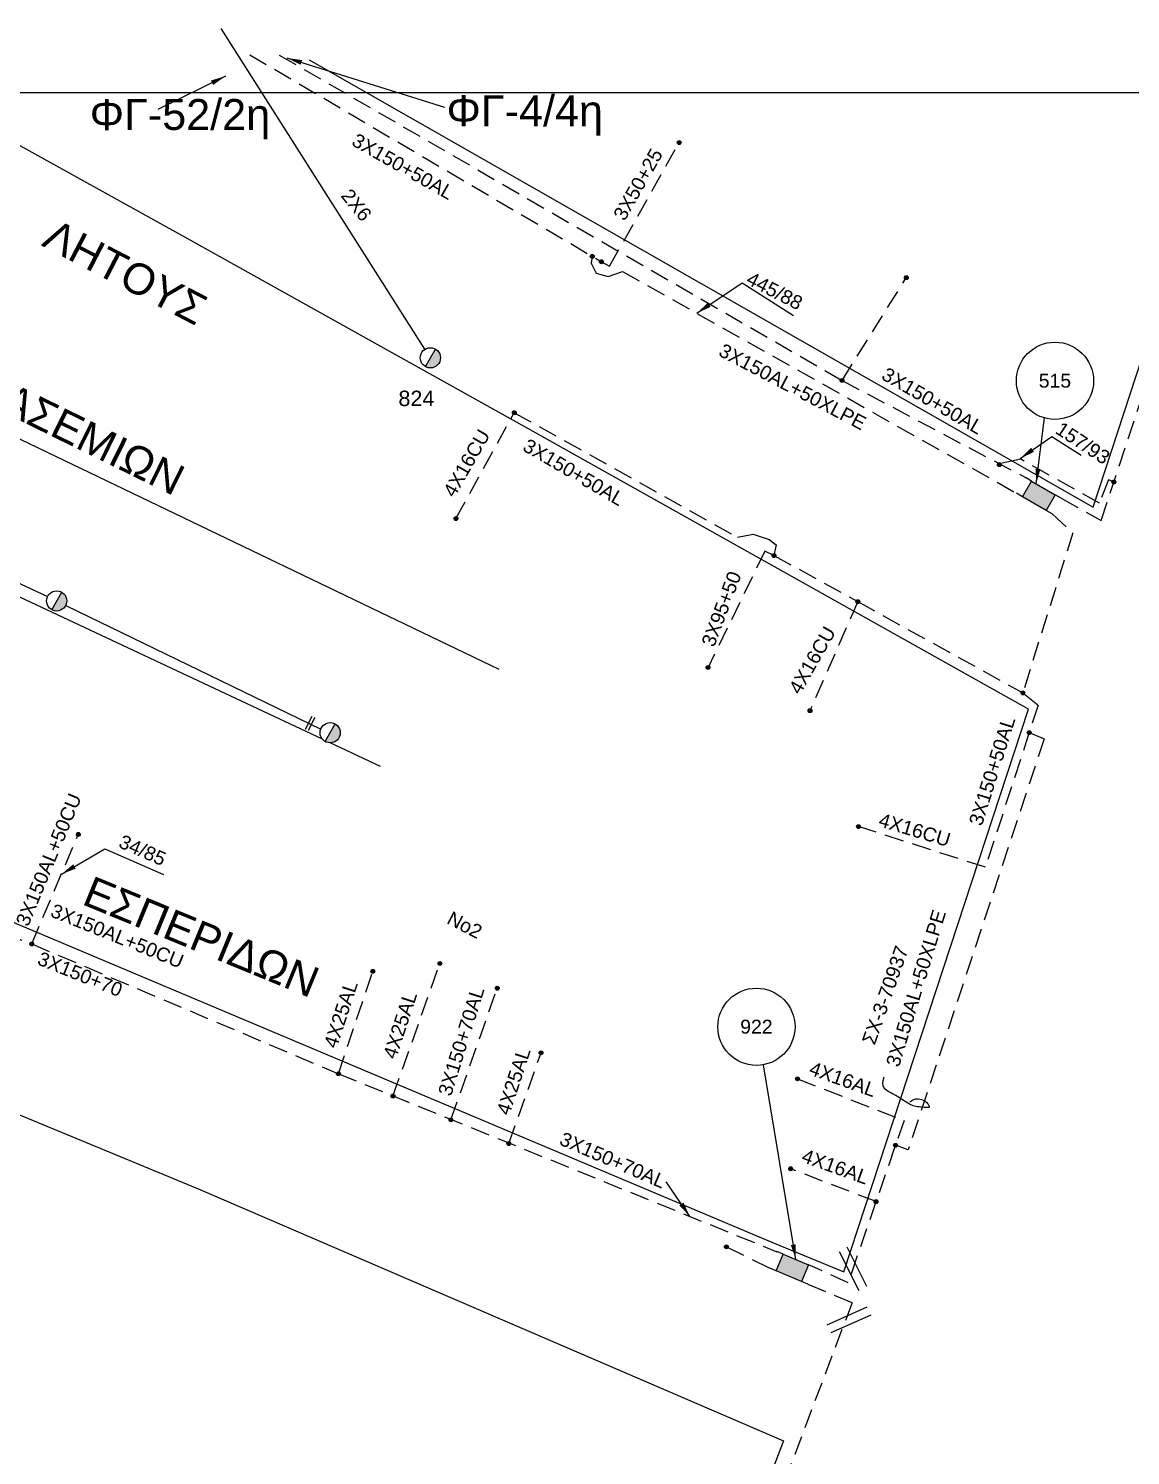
# Model space of a CAD drawing. Header units: millimetres. Extents: x -2238 to -1136, y 747 to 1272.
# Drawn here: x -1447 to -1373.8, y 1165.8 to 1260.7 of the extents above; entities that cross this region are included whole.
import ezdxf

# ---------------------------------------------------------------- set-up
doc = ezdxf.new("R2010")
doc.units = ezdxf.units.MM
doc.linetypes.add('DASHED', pattern=[19.05, 12.7, -6.35])
for name, color, linetype in [('Link Box 4 Διευθύνσεων', 7, 'Continuous'), ('Άγνωστα', 7, 'Continuous'), ('Επιγραφές - Σχήματα', 7, 'Continuous'), ('Καλώδια ΧΤ   2x6AL', 7, 'DASHED'), ('Καλώδια ΧΤ   3x150+50AL', 7, 'DASHED'), ('Καλώδια ΧΤ   3x150+70AL', 7, 'DASHED'), ('Καλώδια ΧΤ   3x150AL+50CU', 7, 'DASHED'), ('Καλώδια ΧΤ   3x150AL+50XLPE', 7, 'DASHED'), ('Καλώδια ΧΤ   3x95+50CU', 7, 'DASHED'), ('Μηχανική τομή', 7, 'Continuous'), ('Στύλος ΦΜ', 7, 'Continuous'), ('Στύλος ΦΜ @ 1', 7, 'Continuous'), ('Συνδέσεις', 7, 'Continuous'), ('Συνεστραμμένα ΧΤ   3x70+54.6+25 AL', 7, 'SYN_LINE'), ('Τομή', 7, 'Continuous'), ('Υπόβαθρο ΔΕΗ', 7, 'Continuous'), ('Υπόγεια καλώδια Παροχών ΧΤ   4x16AL', 7, 'DASHED'), ('Υπόγεια καλώδια Παροχών ΧΤ   4x16CU', 7, 'DASHED'), ('Υπόγεια καλώδια Παροχών ΧΤ   4x25', 7, 'DASHED')]:
    doc.layers.add(name, color=color, linetype=linetype)
doc.styles.get("Standard").update_dxf_attribs({"font": 'ARIAL.TTF'})
doc.linetypes.add('SYN_LINE', pattern='A,0.5,-0.0001,["/\\/\\/\\/",Standard,S=0.1,R=0,X=0,Y=-0.05],-0.25', length=0.7501)
doc.dimstyles.new('ISO-25', dxfattribs={"dimtxt": 2.5, "dimasz": 2.5, "dimexe": 1.25, "dimexo": 0.625, "dimtad": 1, "dimtxsty": 'Standard', "dimcen": 2.5, "dimadec": 0, "dimazin": 0, "dimtfac": 1, "dimtmove": 0, "dimatfit": 3, "dimfxl": 1, "dimarcsym": 0})

# ---------------------------------------------------------------- blocks, each defined once
blk = doc.blocks.new('ΥΠΑΡΧΩΝ ΤΣΙΜΕΝΤΕΝΙΟΣ ΣΤΥΛΟΣ')
at = {"layer": 'Στύλος ΦΜ'}
blk.add_hatch(color=256, dxfattribs=at).paths.add_polyline_path([(-1.29, -2.28, 0.574793), (2.62, 0, 0.268822), (1.3, 2.27)])
blk.add_line((-1.29, -2.28), (1.3, 2.27), dxfattribs=at)
blk.add_circle((0, 0), 2.62, dxfattribs=at)
at = {"layer": 'Στύλος ΦΜ', "flags": 4}
for tag, p in [('ΑΡΙΘΜΟΣ', (-4.68, 8.05)), ('ΤΥΠΟΣ', (-4.91, 3.03))]:
    blk.add_attdef(tag, p, '', height=4, dxfattribs=at)
blk = doc.blocks.new('_ΣΥΝΔΕΣΗ')
at = {"layer": 'Συνδέσεις', "linetype": 'SYN_LINE', "ltscale": 40}
blk.add_hatch(color=256, dxfattribs=at).paths.add_polyline_path([(0.5, -0.01, 1), (-0.5, -0.01, 1)])
at = {"layer": 'Συνδέσεις'}
blk.add_circle((0, -0.01), 0.5, dxfattribs=at)
blk = doc.blocks.new('ΤΟΜΗ')
at = {"layer": 'Τομή', "ltscale": 40}
for p, q in [((-5.68, 0), (5.68, 0)), ((5.68, -2.33), (-5.68, -2.33))]:
    blk.add_line(p, q, dxfattribs=at)
blk = doc.blocks.new('LINK BOX 4 ΑΝΑΧΩΡΗΣΕΩΝ')
at = {"layer": 'Link Box 4 Διευθύνσεων', "ltscale": 40}
blk.add_hatch(color=256, dxfattribs=at).paths.add_polyline_path([(-3.54, 0), (-3.54, -4.67), (3.54, -4.67), (3.54, 0)])
for p, q in [((-3.54, 0), (-5.33, 0)), ((5.33, 0), (3.54, 0)), ((-3.54, -4.67), (-5.33, -4.67)), ((5.33, -4.67), (3.54, -4.67))]:
    blk.add_line(p, q, dxfattribs=at)
blk.add_lwpolyline([(-3.54, -4.67), (-3.54, 0), (3.54, 0), (3.54, -4.67)], close=True, dxfattribs=at)
blk = doc.blocks.new('ΜΗΧΑΝΙΚΗ ΤΟΜΗ')
at = {"layer": 'Μηχανική τομή', "ltscale": 40}
for p, q in [((-1.89, 0.78), (1.89, 0.78)), ((1.89, 0), (-1.89, 0))]:
    blk.add_line(p, q, dxfattribs=at)

msp = doc.modelspace()

# ---------------------------------------------------------------- linework, layer by layer
at = {"layer": 'Άγνωστα', "color": 30, "linetype": 'DASHED', "ltscale": 0.1}
msp.add_lwpolyline([(-1408.931, 1245.15), (-1408.386, 1244.861), (-1403.758, 1253.072)], dxfattribs=at)
at = {"layer": 'Επιγραφές - Σχήματα', "ltscale": 0.1}
msp.add_lwpolyline([(-1243.777, 1256.381), (-2237.364, 1256.381), (-2237.364, 756.992), (-1243.777, 756.992)], close=True, dxfattribs=at)
msp.add_lwpolyline([(-1388.428, 1189.286), (-1388.301, 1189.389), (-1388.168, 1189.455), (-1388.032, 1189.488), (-1387.898, 1189.495), (-1387.768, 1189.48), (-1387.645, 1189.448), (-1387.534, 1189.404), (-1387.437, 1189.354), (-1387.358, 1189.301), (-1387.294, 1189.248), (-1387.245, 1189.195), (-1387.207, 1189.144), (-1387.18, 1189.096), (-1387.161, 1189.052), (-1387.147, 1189.013), (-1387.138, 1188.98), (-1387.131, 1188.954), (-1387.128, 1188.935), (-1387.132, 1188.922), (-1387.143, 1188.913), (-1387.163, 1188.909), (-1387.196, 1188.908), (-1387.242, 1188.91), (-1387.304, 1188.914), (-1387.383, 1188.919), (-1387.475, 1188.925), (-1387.578, 1188.934), (-1387.688, 1188.944), (-1387.801, 1188.957), (-1387.914, 1188.972), (-1388.023, 1188.991), (-1388.124, 1189.013), (-1388.215, 1189.039), (-1388.298, 1189.069), (-1388.375, 1189.104), (-1388.449, 1189.142), (-1388.524, 1189.186), (-1388.601, 1189.235), (-1388.684, 1189.289), (-1388.775, 1189.348), (-1388.876, 1189.413), (-1388.987, 1189.483), (-1389.105, 1189.555), (-1389.229, 1189.63), (-1389.356, 1189.706), (-1389.485, 1189.78), (-1389.614, 1189.854), (-1389.741, 1189.924), (-1389.863, 1189.991), (-1389.976, 1190.061), (-1390.073, 1190.142), (-1390.15, 1190.241), (-1390.201, 1190.365), (-1390.22, 1190.523), (-1390.201, 1190.721), (-1390.139, 1190.967)], dxfattribs=at)
for centre in [(-1378.78, 1237.235), (-1398.626, 1194.285)]:
    msp.add_circle(centre, 2.566, dxfattribs=at)
at = {"layer": 'Καλώδια ΧΤ   2x6AL', "color": 133, "linetype": 'SYN_LINE', "ltscale": 10}
msp.add_lwpolyline([(-1420.662, 1239.329), (-1434.214, 1260.654)], dxfattribs=at)
at = {"layer": 'Καλώδια ΧΤ   3x150+50AL', "color": 151, "linetype": 'DASHED', "ltscale": 0.1}
for points in [[(-1378.36, 1229.427), (-1375.717, 1227.955), (-1365.144, 1259.652)], [(-1430.348, 1258.894), (-1392.933, 1237.255), (-1380.728, 1230.795)], [(-1392.933, 1237.255), (-1388.662, 1244.095)], [(-1374.865, 1230.51), (-1375.23, 1230.655), (-1375.823, 1229.109), (-1381.048, 1232.013), (-1382.487, 1231.726)]]:
    msp.add_lwpolyline(points, dxfattribs=at)
at = {"layer": 'Καλώδια ΧΤ   3x150+50AL', "color": 30, "linetype": 'DASHED', "ltscale": 0.1}
for points in [[(-1432.314, 1258.915), (-1408.931, 1245.15)], [(-1414.722, 1235.115), (-1399.894, 1226.833), (-1398.846, 1227.038), (-1397.779, 1226.683), (-1397.311, 1226.328), (-1397.461, 1225.617)], [(-1397.461, 1225.617), (-1391.887, 1222.553), (-1380.914, 1216.486), (-1379.894, 1215.677), (-1383.407, 1204.889)]]:
    msp.add_lwpolyline(points, dxfattribs=at)
at = {"layer": 'Καλώδια ΧΤ   3x150+50AL', "color": 1, "linetype": 'DASHED', "ltscale": 0.1}
for points in [[(-1456.532, 1204.097), (-1456.642, 1203.296), (-1456.118, 1202.947), (-1454.634, 1202.991), (-1454.11, 1203.078), (-1450.426, 1201.191), (-1446.803, 1199.796), (-1426.415, 1191.166), (-1397.273, 1179.333)], [(-1400.623, 1179.654), (-1397.73, 1178.226)]]:
    msp.add_lwpolyline(points, dxfattribs=at)
at = {"layer": 'Καλώδια ΧΤ   3x150+70AL', "color": 1, "linetype": 'DASHED', "ltscale": 0.1}
msp.add_lwpolyline([(-1418.938, 1188.1), (-1415.854, 1196.851)], dxfattribs=at)
at = {"layer": 'Καλώδια ΧΤ   3x150AL+50CU', "color": 1, "linetype": 'DASHED', "ltscale": 0.1}
msp.add_lwpolyline([(-1446.803, 1199.796), (-1443.706, 1207.077)], dxfattribs=at)
at = {"layer": 'Καλώδια ΧΤ   3x150AL+50XLPE', "color": 30, "linetype": 'DASHED', "ltscale": 0.1}
for points in [[(-1409.539, 1245.508), (-1409.603, 1245.062), (-1409.27, 1244.396), (-1408.478, 1244.167), (-1407.52, 1244.5), (-1381.327, 1229.757)], [(-1378.959, 1228.39), (-1377.596, 1227.128), (-1380.914, 1216.486)], [(-1380.49, 1213.845), (-1379.503, 1213.429), (-1388.536, 1186.093), (-1389.38, 1186.41)]]:
    msp.add_lwpolyline(points, dxfattribs=at)
at = {"layer": 'Καλώδια ΧΤ   3x150AL+50XLPE', "color": 5, "linetype": 'DASHED', "ltscale": 0.1}
msp.add_lwpolyline([(-1395.202, 1177.183), (-1392.265, 1175.94), (-1402.587, 1148.634), (-1400.53, 1147.867), (-1405.203, 1136.406), (-1409.683, 1138.419)], dxfattribs=at)
at = {"layer": 'Καλώδια ΧΤ   3x95+50CU', "color": 30, "linetype": 'DASHED', "ltscale": 0.1}
msp.add_lwpolyline([(-1397.461, 1225.617), (-1398.06, 1225.916), (-1401.84, 1218.178)], dxfattribs=at)
at = {"layer": 'Συνεστραμμένα ΧΤ   3x70+54.6+25 AL', "color": 173, "linetype": 'SYN_LINE', "ltscale": 10}
for points in [[(-1459.201, 1229.185), (-1445.753, 1222.883)], [(-1444.541, 1222.305), (-1427.59, 1214.067)]]:
    msp.add_lwpolyline(points, dxfattribs=at)
at = {"layer": 'Υπόβαθρο ΔΕΗ', "ltscale": 0.1}
for points in [[(-1427.474, 1213.404), (-1475.962, 1236.152), (-1482.79, 1215.942), (-1456.791, 1204.926), (-1397.443, 1179.898), (-1392.816, 1177.998), (-1380.545, 1215.393), (-1413.822, 1234.058), (-1436.415, 1246.681), (-1457.15, 1258.152)], [(-1428.362, 1258.584), (-1376.243, 1228.841), (-1366.805, 1257.658)], [(-1471.344, 1244.766), (-1415.752, 1218.056)], [(-1423.61, 1211.591), (-1426.963, 1213.164)], [(-1407.667, 1138.313), (-1429.677, 1147.077), (-1451.043, 1155.846), (-1473.294, 1164.837), (-1498.219, 1174.558), (-1486.687, 1204.597), (-1435.792, 1183.543), (-1396.828, 1166.747), (-1407.654, 1138.308)]]:
    msp.add_lwpolyline(points, dxfattribs=at)
at = {"layer": 'Υπόγεια καλώδια Παροχών ΧΤ   4x16AL', "color": 30, "linetype": 'DASHED', "ltscale": 0.1}
for points in [[(-1395.892, 1190.825), (-1388.814, 1188.05), (-1392.535, 1177.268), (-1394.745, 1178.29)], [(-1390.674, 1182.659), (-1396.349, 1184.848)]]:
    msp.add_lwpolyline(points, dxfattribs=at)
at = {"layer": 'Υπόγεια καλώδια Παροχών ΧΤ   4x16CU', "color": 30, "linetype": 'DASHED', "ltscale": 0.1}
for points in [[(-1418.603, 1228.077), (-1414.722, 1235.115)], [(-1391.887, 1222.553), (-1395.064, 1215.305)], [(-1383.407, 1204.889), (-1391.838, 1207.597)]]:
    msp.add_lwpolyline(points, dxfattribs=at)
at = {"layer": 'Υπόγεια καλώδια Παροχών ΧΤ   4x25', "color": 1, "linetype": 'DASHED', "ltscale": 0.1}
for points in [[(-1422.791, 1189.68), (-1419.669, 1198.498)], [(-1426.415, 1191.166), (-1424.127, 1197.973)], [(-1415.085, 1186.52), (-1412.943, 1192.552)]]:
    msp.add_lwpolyline(points, dxfattribs=at)

# ---------------------------------------------------------------- block references
at = {"layer": 'Link Box 4 Διευθύνσεων', "ltscale": 0.1}
for p, xscale, yscale, zscale, rotation in [((-1379.544, 1230.111), 0.2565857821764155, 0.2565857821764155, 0.2565857821764155, 329.9971613361358), ((-1396.009, 1178.812), 0.2565857821764032, 0.2565857821764032, 0.2565857821764032, 337.5669299075652)]:
    msp.add_blockref('LINK BOX 4 ΑΝΑΧΩΡΗΣΕΩΝ', p, dxfattribs=dict(at, xscale=xscale, yscale=yscale, zscale=zscale, rotation=rotation))
at = {"layer": 'Μηχανική τομή', "ltscale": 0.1, "xscale": 0.2565857821765264, "yscale": 0.2565857821765264, "zscale": 0.2565857821765264, "rotation": 62.69221674166852}
msp.add_blockref('ΜΗΧΑΝΙΚΗ ΤΟΜΗ', (-1428.208, 1214.422), dxfattribs=at)
at = {"layer": 'Στύλος ΦΜ @ 1', "ltscale": 0.1}
ref = msp.add_blockref('ΥΠΑΡΧΩΝ ΤΣΙΜΕΝΤΕΝΙΟΣ ΣΤΥΛΟΣ', (-1420.302, 1238.763), dxfattribs=dict(at, xscale=0.2565857821764941, yscale=0.2565857821764941, zscale=0.2565857821764941))
ref.add_attrib('ΤΥΠΟΣ', '824', (-1422.424, 1235.551), dxfattribs={"layer": 'Στύλος ΦΜ', "height": 1.0263, "flags": 4})
at = {"layer": 'Στύλος ΦΜ @ 1', "ltscale": 0.1, "xscale": 0.2565857821764941, "yscale": 0.2565857821764941, "zscale": 0.2565857821764941}
for p in [(-1445.145, 1222.599), (-1426.96, 1213.836)]:
    msp.add_blockref('ΥΠΑΡΧΩΝ ΤΣΙΜΕΝΤΕΝΙΟΣ ΣΤΥΛΟΣ', p, dxfattribs=at)
at = {"layer": 'Συνδέσεις', "ltscale": 0.1, "xscale": 0.2565857821764941, "yscale": 0.2565857821764941, "zscale": 0.2565857821764941}
for p in [(-1403.758, 1253.072), (-1409.539, 1245.508), (-1408.931, 1245.15), (-1388.662, 1244.095), (-1392.933, 1237.255), (-1414.722, 1235.115), (-1382.478, 1231.666), (-1374.865, 1230.51), (-1418.603, 1228.077), (-1397.461, 1225.617), (-1391.887, 1222.553), (-1401.84, 1218.178), (-1380.914, 1216.486), (-1395.064, 1215.305), (-1380.49, 1213.845), (-1391.838, 1207.597), (-1443.706, 1207.077), (-1446.803, 1199.796), (-1419.669, 1198.498), (-1424.127, 1197.973), (-1415.854, 1196.851), (-1412.943, 1192.552), (-1426.415, 1191.166), (-1395.892, 1190.825), (-1422.791, 1189.68), (-1418.938, 1188.1), (-1415.085, 1186.52), (-1389.38, 1186.41), (-1396.349, 1184.848), (-1390.674, 1182.659), (-1400.623, 1179.657)]:
    msp.add_blockref('_ΣΥΝΔΕΣΗ', p, dxfattribs=at)
at = {"layer": 'Τομή', "ltscale": 0.1}
for p, xscale, yscale, zscale, rotation in [((-1392.476, 1178.054), -0.2565857821765576, 0.2565857821763774, 0.2565857821764941, 116.7863951906669), ((-1392.596, 1175.066), 0.2565857821764728, 0.2565857821764728, 0.2565857821764728, 23.94060161078741)]:
    msp.add_blockref('ΤΟΜΗ', p, dxfattribs=dict(at, xscale=xscale, yscale=yscale, zscale=zscale, rotation=rotation))

# ---------------------------------------------------------------- texts
at = {"layer": 'Άγνωστα', "color": 7, "ltscale": 0.1, "insert": (-1408.19, 1248.267), "char_height": 0.9237, "width": 86.4036, "attachment_point": 1, "rotation": 60.25202}
msp.add_mtext('3X50+25', dxfattribs=at)
at = {"layer": 'Επιγραφές - Σχήματα', "ltscale": 0.1, "char_height": 2.0527, "width": 8.78462, "attachment_point": 5}
for s, insert in [('ΦΓ-4/4η', (-1414.028, 1254.875)), ('ΦΓ-52/2η', (-1436.953, 1254.631))]:
    msp.add_mtext(s, dxfattribs=dict(at, insert=insert))
at = {"layer": 'Επιγραφές - Σχήματα', "ltscale": 0.1, "char_height": 2.0527, "attachment_point": 5}
for s, insert, rotation in [('ΛΗΤΟΥΣ', (-1440.586, 1244.461), 332.5082), ('ΓΙΑΣΕΜΙΩΝ', (-1443.793, 1233.868), 333.81358), ('ΕΣΠΕΡΙΔΩΝ', (-1435.522, 1200.271), 337.65043)]:
    msp.add_mtext(s, dxfattribs=dict(at, insert=insert, rotation=rotation))
at = {"layer": 'Επιγραφές - Σχήματα', "ltscale": 0.1, "width": 86.4036, "attachment_point": 1}
for s, insert, char_height, rotation in [('445/88', (-1398.95, 1244.533), 0.9237, 332.71302), ('157/93', (-1378.312, 1234.566), 0.9237, 326.57216), ('34/85', (-1440.724, 1207.096), 0.9237, 336.32573), ('No2', (-1418.855, 1202.009), 0.9237, 332.71302), ('{\\fArial|b0|i0|c161|p34;ΣX-3-70937}', (-1391.637, 1193.324), 0.92371, 70.59438)]:
    msp.add_mtext(s, dxfattribs=dict(at, insert=insert, char_height=char_height, rotation=rotation))
at = {"layer": 'Επιγραφές - Σχήματα', "color": 7, "ltscale": 0.1, "char_height": 0.9237, "width": 2.12693, "attachment_point": 5}
for s, insert in [('515', (-1378.78, 1237.235)), ('922', (-1398.626, 1194.285))]:
    msp.add_mtext(s, dxfattribs=dict(at, insert=insert))
at = {"layer": 'Καλώδια ΧΤ   2x6AL', "color": 7, "linetype": 'DASHED', "ltscale": 0.1, "insert": (-1425.582, 1250.106), "char_height": 0.9237, "width": 86.4036, "attachment_point": 1, "rotation": 309.24899}
msp.add_mtext('2X6', dxfattribs=at)
at = {"layer": 'Καλώδια ΧΤ   3x150+50AL', "color": 7, "linetype": 'DASHED', "ltscale": 0.1, "width": 86.4036, "attachment_point": 1}
for s, insert, char_height, rotation in [('3X150+50AL', (-1425.151, 1253.74), 0.9237, 330.36118), ('3X150+50AL', (-1389.921, 1238.186), 0.9237, 329.89813), ('3X150+50AL', (-1413.772, 1233.441), 0.9237, 329.79404), ('3X150+50AL', (-1384.526, 1207.858), 0.9237, 72.54745), ('3X150AL+50CU', (-1445.287, 1202.502), 0.92371, 338.05827), ('3X150+70', (-1446.156, 1199.317), 0.9237, 338.05827), ('3X150+70AL', (-1411.425, 1187.331), 0.9237, 336.65547)]:
    msp.add_mtext(s, dxfattribs=dict(at, insert=insert, char_height=char_height, rotation=rotation))
at = {"layer": 'Καλώδια ΧΤ   3x150+70AL', "color": 7, "linetype": 'DASHED', "ltscale": 0.1, "insert": (-1419.812, 1189.888), "char_height": 0.9237, "width": 86.4036, "attachment_point": 1, "rotation": 72.63044}
msp.add_mtext('3X150+70AL', dxfattribs=at)
at = {"layer": 'Καλώδια ΧΤ   3x150AL+50CU', "color": 7, "linetype": 'DASHED', "ltscale": 0.1, "insert": (-1447.895, 1201.25), "char_height": 0.92371, "width": 86.4036, "attachment_point": 1, "rotation": 67.53974}
msp.add_mtext('3X150AL+50CU', dxfattribs=at)
at = {"layer": 'Καλώδια ΧΤ   3x150AL+50XLPE', "color": 7, "linetype": 'DASHED', "ltscale": 0.1, "char_height": 0.92371, "width": 14.29102, "attachment_point": 5}
for insert, rotation in [((-1396.223, 1236.837), 332.28571), ((-1388.017, 1196.848), 73.11033)]:
    msp.add_mtext('3X150AL+50XLPE', dxfattribs=dict(at, insert=insert, rotation=rotation))
at = {"layer": 'Καλώδια ΧΤ   3x95+50CU', "color": 7, "linetype": 'DASHED', "ltscale": 0.1, "insert": (-1402.309, 1219.799), "char_height": 0.9237, "width": 86.4036, "attachment_point": 1, "rotation": 69.25632}
msp.add_mtext('3X95+50', dxfattribs=at)
at = {"layer": 'Υπόγεια καλώδια Παροχών ΧΤ   4x16AL', "color": 7, "linetype": 'DASHED', "ltscale": 0.1, "char_height": 0.9237, "width": 86.4036, "attachment_point": 1, "rotation": 340.36341}
for insert in [(-1394.885, 1192.007), (-1395.384, 1186.196)]:
    msp.add_mtext('4X16AL', dxfattribs=dict(at, insert=insert))
at = {"layer": 'Υπόγεια καλώδια Παροχών ΧΤ   4x16CU', "color": 7, "linetype": 'DASHED', "ltscale": 0.1, "char_height": 0.9237, "width": 86.4036, "attachment_point": 1}
for insert, rotation in [((-1419.51, 1229.875), 60.25202), ((-1396.531, 1216.773), 60.25202), ((-1390.304, 1208.522), 343.28534)]:
    msp.add_mtext('4X16CU', dxfattribs=dict(at, insert=insert, rotation=rotation))
at = {"layer": 'Υπόγεια καλώδια Παροχών ΧΤ   4x25', "color": 7, "linetype": 'DASHED', "ltscale": 0.1, "char_height": 0.9237, "width": 86.4036, "attachment_point": 1, "rotation": 71.81165}
for insert in [(-1427.418, 1193.081), (-1423.474, 1192.365), (-1415.931, 1188.631)]:
    msp.add_mtext('4X25AL', dxfattribs=dict(at, insert=insert))

# ---------------------------------------------------------------- leaders
at = {"layer": 'Επιγραφές - Σχήματα', "ltscale": 40}
for points in [[(-1429.834, 1258.696), (-1419.355, 1255.43)], [(-1433.916, 1257.493), (-1438.413, 1255.274)]]:
    msp.add_leader(points, dimstyle='ISO-25', override={"dimasz": 1, "dimtad": 0}, dxfattribs=at)
at = {"layer": 'Επιγραφές - Σχήματα', "ltscale": 0.1}
for points in [[(-1402.595, 1241.725), (-1399.584, 1243.741), (-1396.162, 1241.579)], [(-1380.029, 1230.391), (-1379.481, 1234.767)], [(-1381.087, 1232.068), (-1378.987, 1233.54), (-1377.032, 1232.285)], [(-1444.82, 1204.438), (-1441.945, 1206.122), (-1438.049, 1204.408)], [(-1396.009, 1178.812), (-1398.162, 1191.747)], [(-1403.049, 1181.679), (-1404.622, 1183.979)]]:
    msp.add_leader(points, dimstyle='ISO-25', override={"dimasz": 1, "dimgap": 0.625, "dimtad": 0}, dxfattribs=at)

doc.saveas('drawing.dxf')
